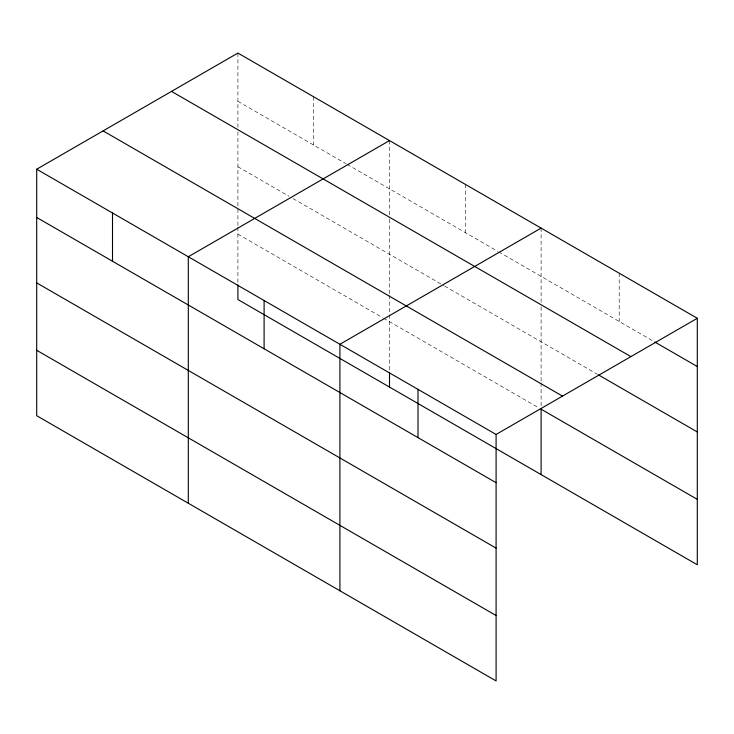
<?xml version="1.0" encoding="UTF-8"?>
<svg xmlns="http://www.w3.org/2000/svg" width="734" height="734" viewBox="0 0 734 734"><rect width="100%" height="100%" fill="white"/><g stroke="black" fill="none" stroke-linecap="round" stroke-linejoin="round"><path stroke-width="0.55" stroke-dasharray="3.67 2.75" d="M237.908 101.31L346.191 163.829M347.173 164.398L497.79 251.358M498.771 251.927L653.801 341.429M237.908 166.728L289.095 196.281M293.031 198.556L443.648 285.517M444.63 286.086L597.458 374.312M237.908 234.128L382.616 317.675M383.598 318.244L538.15 407.48M619.202 273.195L619.202 321.455M541.105 228.109L541.105 302.307M541.105 306.821L541.105 381.763M541.105 382.909L541.105 406.902M465.301 184.344L465.301 232.605M389.506 140.579L389.506 218.163M389.506 219.292L389.506 294.242M389.506 295.38L389.506 313.657M389.506 314.803L389.506 371.285M313.702 96.824L313.702 145.075M237.908 53.059L237.908 127.257M237.908 131.762L237.908 207.86M237.908 208.997L237.908 226.136M237.908 227.274L237.908 283.755"/><path stroke-width="1.1" d="M36.7 169.224L496.092 434.455L496.092 680.941L36.7 415.71L36.7 169.224L237.908 53.059L697.3 318.29L697.3 564.776L237.908 299.545L237.908 284.884M389.506 140.579L188.299 256.744L188.299 503.24M541.105 228.109L339.906 344.274L339.906 590.769M496.092 434.455L697.3 318.29M654.792 341.998L697.3 366.541M171.508 91.392L630.901 356.623M598.439 374.881L697.3 431.959M103.099 130.891L562.492 396.112M697.3 499.359L541.105 409.187L541.105 474.604M36.7 217.475L496.092 482.706M36.7 282.893L496.092 548.124M36.7 350.292L496.092 615.523M418.004 389.359L418.004 437.62M389.506 372.413L389.506 387.075M264.102 300.509L264.102 348.76M112.504 212.979L112.504 261.24"/></g></svg>
